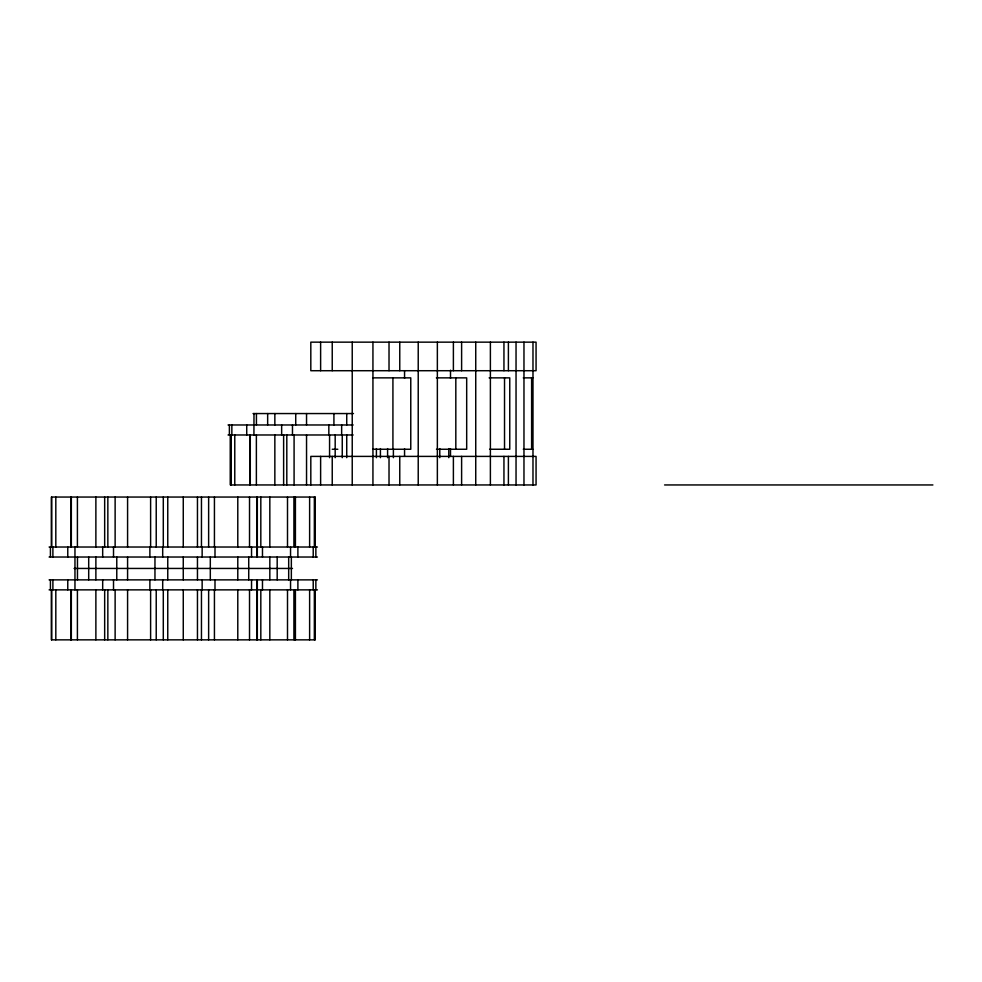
<?xml version="1.0" encoding="UTF-8"?>
<svg xmlns="http://www.w3.org/2000/svg" width="982" height="982" viewBox="0 0 982 982"><rect width="100%" height="100%" fill="white"/><g stroke="black" fill="none" stroke-linecap="round" stroke-linejoin="round"><path stroke-width="1.47" d="M372.939 370.717L310.815 370.717L310.815 342.153L536.062 342.153L536.062 370.717L373.135 370.717M372.939 377.861L410.771 377.861L410.771 449.253L372.939 449.253M436.376 377.861L466.683 377.861L466.683 449.253L436.474 449.253M489.134 377.861L509.756 377.861L509.756 449.253L489.588 449.253M523.296 377.861L532.821 377.861M253.049 413.557L353.483 413.557M228.057 424.973L353.164 424.973M228.057 434.977L353.164 434.977M332.235 449.253L337.808 449.253M523.296 449.253L532.821 449.253M372.939 456.397L310.815 456.397L310.815 484.948M373.135 456.397L536.062 456.397L536.062 484.948L230.414 484.948L230.414 434.977M664.568 484.948L932.9 484.948M49.1 547.023L256.903 547.023M257.321 547.023L294.121 547.023L294.121 497.052M317.432 547.023L294.526 547.023L294.526 497.052M49.1 557.027L317.432 557.027M74.08 568.443L292.501 568.443M49.1 579.871L317.432 579.871M49.1 589.863L256.903 589.863M257.321 589.863L294.121 589.863L294.121 639.847M317.432 589.863L294.526 589.863L294.526 639.847M532.981 342.153L532.981 484.948M531.618 377.861L531.618 449.253M523.971 342.153L523.971 484.948M516.041 342.153L516.041 484.948M508.394 342.153L508.394 370.717M508.394 456.397L508.394 484.948M504.527 377.861L504.527 449.253M503.95 342.153L503.95 370.717M503.95 456.397L503.95 484.948M490.386 342.153L490.386 484.948M475.742 342.153L475.742 484.948M461.614 342.153L461.614 370.717M461.614 456.397L461.614 484.948M455.82 377.861L455.82 449.253M453.389 342.153L453.389 370.717M453.389 456.397L453.389 484.948M450.505 370.202L450.505 378.365M450.505 448.737L450.505 456.397M448.786 448.602L448.786 457.686M439.776 448.602L439.776 457.686M437.358 342.153L437.358 484.948M418.222 342.153L418.222 484.948M404.559 370.717L404.559 378.365M404.559 448.737L404.559 456.397M399.76 342.153L399.76 370.717M399.76 456.397L399.76 484.948M393.389 448.602L393.389 457.686M392.923 377.861L392.923 449.253M389.019 342.153L389.019 370.717M389.019 456.397L389.019 484.948M387.595 448.602L387.595 457.686M380.415 448.602L380.415 457.686M376.413 448.602L376.413 457.686M372.939 342.153L372.939 484.948M352.231 342.153L352.231 484.948M346.732 413.557L346.732 424.973M346.732 434.977L346.732 457.686M342.252 434.977L342.252 457.686M341.65 424.973L341.65 434.977M335.181 434.977L335.181 457.686M333.917 413.557L333.917 424.973M332.235 342.153L332.235 370.717M332.235 456.397L332.235 484.948M329.571 434.977L329.571 457.686M328.835 424.973L328.835 434.977M320.623 342.153L320.623 370.717M320.623 456.397L320.623 484.948M315.86 547.023L315.86 557.027M315.86 579.871L315.86 589.863M315.062 547.023L315.062 497.052L51.457 497.052L51.457 547.023M315.062 589.863L315.062 639.847L51.457 639.847L51.457 589.863M314.915 497.052L314.915 547.023M314.915 589.863L314.915 639.847M314.657 497.052L314.657 547.023M314.657 589.863L314.657 639.847M314.424 497.052L314.424 547.023M314.424 589.863L314.424 639.847M313.221 547.023L313.221 557.027M313.221 579.871L313.221 589.863M309.625 497.052L309.625 547.023M309.625 589.863L309.625 639.847M306.544 413.557L306.544 424.973M306.544 434.977L306.544 484.948M297.89 547.023L297.89 557.027M297.89 579.871L297.89 589.863M295.729 413.557L295.729 424.973M295.41 497.052L295.41 547.023M295.41 589.863L295.41 639.847M294.084 434.977L294.084 484.948M292.476 424.973L292.476 434.977M291.347 557.027L291.347 579.871M290.549 547.023L290.549 557.027M290.549 579.871L290.549 589.863M288.683 557.027L288.683 579.871M287.505 497.052L287.505 547.023M287.505 589.863L287.505 639.847M286.805 434.977L286.805 484.948M283.626 434.977L283.626 484.948M281.65 424.973L281.65 434.977M277.182 557.027L277.182 579.871M274.85 413.557L274.85 424.973M274.85 434.977L274.85 484.948M269.829 497.052L269.829 547.023M269.829 557.027L269.829 579.871M269.829 589.863L269.829 639.847M267.656 413.557L267.656 424.973M262.476 547.023L262.476 557.027M262.476 579.871L262.476 589.863M260.819 497.052L260.819 547.023M260.819 589.863L260.819 639.847M257.321 497.052L257.321 557.027M257.321 579.871L257.321 639.847M256.903 497.052L256.903 557.027M256.903 579.871L256.903 639.847M256.425 413.557L256.425 424.973M256.376 434.977L256.376 484.948M253.994 413.557L253.921 434.977M251.539 547.023L251.539 557.027M251.539 579.871L251.539 589.863M250.287 434.977L250.287 484.948M250.005 434.977L250.005 484.948M249.747 434.977L249.747 484.948M249.526 497.052L249.526 547.023M249.526 589.863L249.526 639.847M248.728 557.027L248.728 579.871M246.728 424.973L246.728 434.977M237.791 497.052L237.791 547.023M237.791 557.027L237.791 579.871M237.791 589.863L237.791 639.847M234.772 434.977L234.772 484.948M231.85 424.973L231.85 434.977M231.077 434.977L231.077 484.948M230.844 434.977L230.844 484.948M230.561 434.977L230.561 484.948M229.383 424.973L229.383 434.977M214.997 547.023L214.997 557.027M214.997 579.871L214.997 589.863M214.432 497.052L214.432 547.023M214.432 589.863L214.432 639.847M210.308 557.027L210.308 579.871M208.638 497.052L208.638 547.023M208.638 589.863L208.638 639.847M202.145 547.023L202.145 557.027M202.145 579.871L202.145 589.863M201.457 497.052L201.457 547.023M201.457 589.863L201.457 639.847M197.456 497.052L197.456 547.023M197.456 557.027L197.456 579.871M197.456 589.863L197.456 639.847M183.266 497.052L183.266 547.023M183.266 557.027L183.266 579.871M183.266 589.863L183.266 639.847M167.762 497.052L167.762 547.023M167.762 557.027L167.762 579.871M167.762 589.863L167.762 639.847M163.294 497.052L163.294 547.023M163.294 589.863L163.294 639.847M162.693 547.023L162.693 557.027M162.693 579.871L162.693 589.863M156.224 497.052L156.224 547.023M156.224 589.863L156.224 639.847M154.96 557.027L154.96 579.871M150.614 497.052L150.614 547.023M150.614 589.863L150.614 639.847M149.878 547.023L149.878 557.027M149.878 579.871L149.878 589.863M127.586 497.052L127.586 547.023M127.586 557.027L127.586 579.871M127.586 589.863L127.586 639.847M116.772 557.027L116.772 579.871M115.127 497.052L115.127 547.023M115.127 589.863L115.127 639.847M113.519 547.023L113.519 557.027M113.519 579.871L113.519 589.863M107.848 497.052L107.848 547.023M107.848 589.863L107.848 639.847M104.669 497.052L104.669 547.023M104.669 589.863L104.669 639.847M102.68 547.023L102.68 557.027M102.68 579.871L102.68 589.863M95.88 497.052L95.88 547.023M95.88 557.027L95.88 579.871M95.88 589.863L95.88 639.847M88.699 557.027L88.699 579.871M77.468 557.027L77.468 579.871M77.406 497.052L77.406 547.023M77.406 589.863L77.406 639.847M74.963 547.023L74.963 589.863M71.33 497.052L71.33 547.023M71.33 589.863L71.33 639.847M71.035 497.052L71.035 547.023M71.035 589.863L71.035 639.847M70.778 497.052L70.778 547.023M70.778 589.863L70.778 639.847M67.77 547.023L67.77 557.027M67.77 579.871L67.77 589.863M55.814 497.052L55.814 547.023M55.814 589.863L55.814 639.847M52.893 547.023L52.893 557.027M52.893 579.871L52.893 589.863M51.604 497.052L51.604 547.023M51.604 589.863L51.604 639.847M50.426 547.023L50.426 557.027M50.426 579.871L50.426 589.863"/></g></svg>
